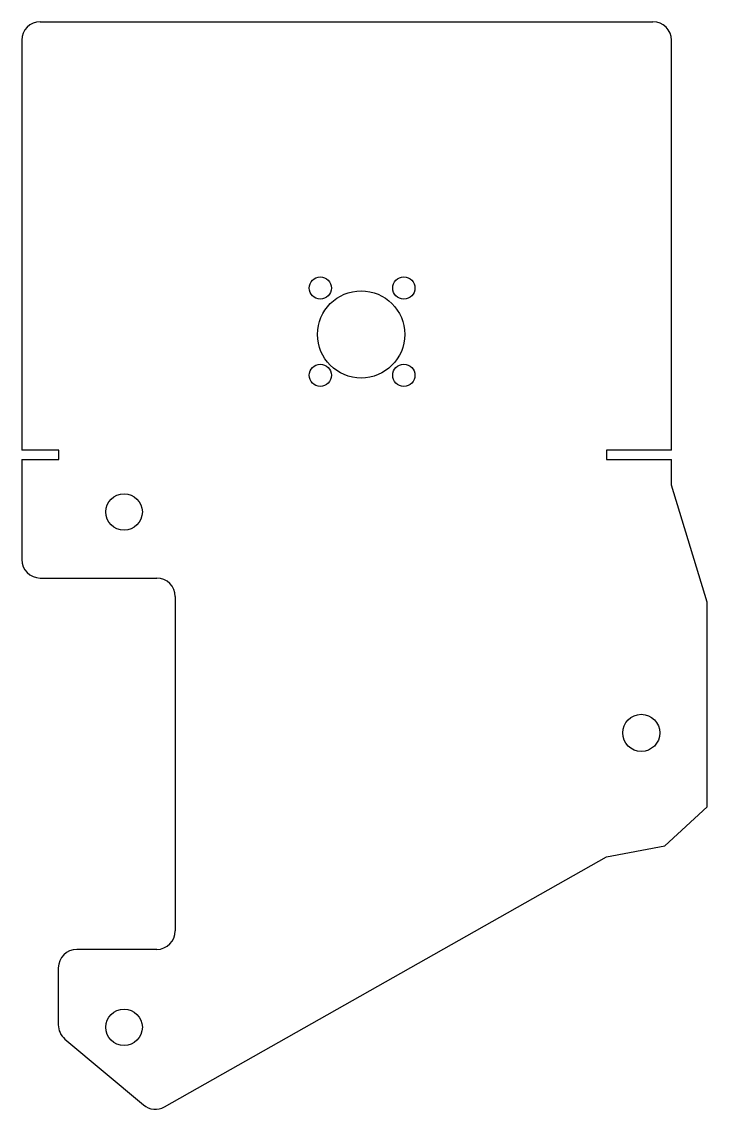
# Model space of a CAD drawing. Header units: inches. Extents: x 0 to 3.69, y -3.5 to 2.36.
import ezdxf

# ---------------------------------------------------------------- set-up
doc = ezdxf.new("R2010")
doc.units = ezdxf.units.IN
doc.header["$MEASUREMENT"] = 0

msp = doc.modelspace()

# ---------------------------------------------------------------- linework, layer by layer
at = {"color": 7, "linetype": 'Continuous', "lineweight": 25}
for p, q in [((0.1, 2.3581), (3.4, 2.3581)), ((0, 2.2581), (0, 0.05)), ((3.5, 0.05), (3.5, 2.2581)), ((0.2, 0.05), (0, 0.05)), ((0, 0), (0, -0.5378)), ((0, 0), (0.2, 0)), ((0.2, 0), (0.2, 0.05)), ((3.5, 0.05), (3.15, 0.05)), ((3.15, 0.05), (3.15, 0)), ((3.15, 0), (3.5, 0)), ((3.5, -0.1378), (3.5, 0)), ((3.6926, -0.7677), (3.5, -0.1378)), ((0.1, -0.6378), (0.7268, -0.6378)), ((0.8268, -0.7378), (0.8268, -2.5378)), ((3.6926, -1.8701), (3.6926, -0.7677)), ((3.4646, -2.0806), (3.6926, -1.8701)), ((3.1496, -2.139), (3.4646, -2.0806)), ((0.769, -3.4859), (3.1496, -2.139)), ((0.7268, -2.6378), (0.2969, -2.6378)), ((0.1969, -2.7378), (0.1969, -3.0439)), ((0.2326, -3.1205), (0.6555, -3.4754))]:
    msp.add_line(p, q, dxfattribs=at)
for centre, radius in [((1.6082, 0.9241), 0.06), ((2.0582, 0.9241), 0.06), ((1.8282, 0.6741), 0.235), ((1.6082, 0.4541), 0.06), ((2.0582, 0.4541), 0.06), ((0.5512, -0.2819), 0.0984), ((3.3371, -1.4719), 0.1), ((0.5512, -3.0575), 0.0984)]:
    msp.add_circle(centre, radius, dxfattribs=at)
for centre, start, end in [((0.1, 2.2581), 90, 180), ((3.4, 2.2581), 0, 90), ((0.1, -0.5378), 180, 270), ((0.7268, -0.7378), 0, 90), ((0.7268, -2.5378), 270, 0), ((0.2969, -2.7378), 90, 180), ((0.2969, -3.0439), 180, 230), ((0.7198, -3.3988), 230, 299.5)]:
    msp.add_arc(centre, 0.1, start, end, dxfattribs=at)

doc.saveas('drawing.dxf')
